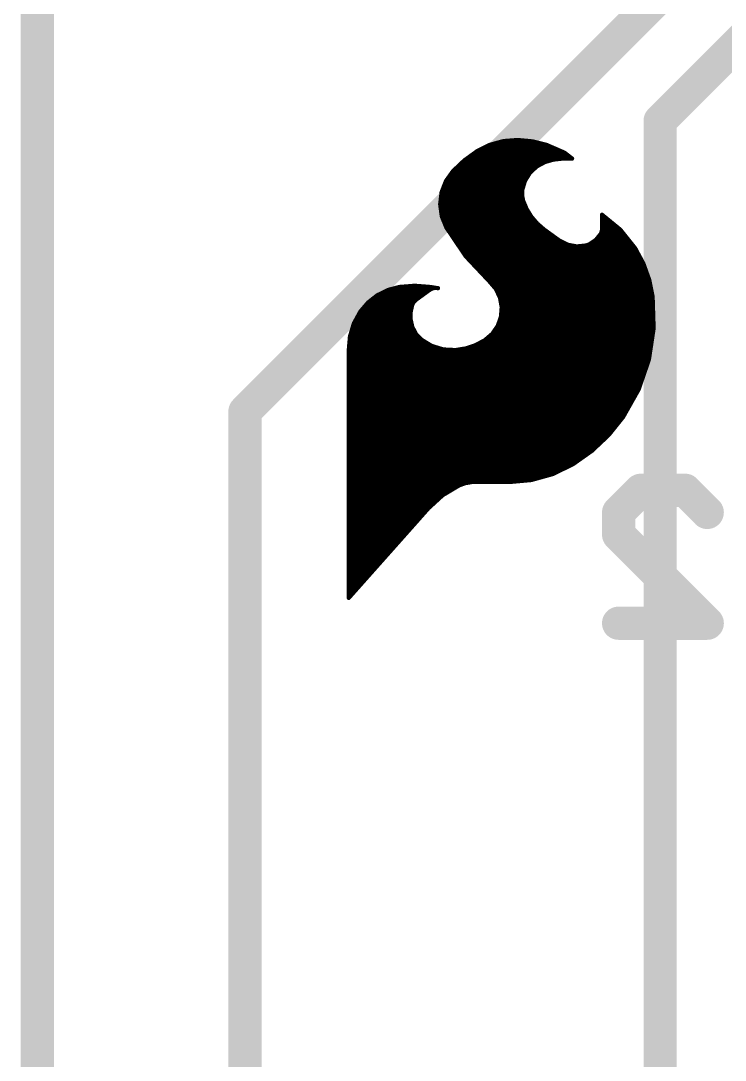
# Model space of a CAD drawing. Extents: x -0.1 to 16.5, y -10.2 to 17.9.
# Drawn here: x -0.1 to 4.21, y 6.7 to 13.06 of the extents above; entities that cross this region are included whole.
import ezdxf

# ---------------------------------------------------------------- set-up
doc = ezdxf.new("R2010")
doc.units = 0
for name, color, linetype in [('1', 12, 'CONTINUOUS'), ('16', 132, 'CONTINUOUS'), ('20', 53, 'CONTINUOUS'), ('21', 41, 'CONTINUOUS'), ('22', 40, 'CONTINUOUS'), ('23', 53, 'CONTINUOUS')]:
    doc.layers.add(name, color=color, linetype=linetype)

msp = doc.modelspace()

# ---------------------------------------------------------------- linework, layer by layer
at = {"layer": '1', "const_width": 0.2032}
for points in [[(0, 17.78), (0, 0)], [(1.27, 10.668), (4.826, 14.224)], [(3.81, 12.446), (5.334, 13.97)], [(3.81, 1.27), (3.81, 12.446)], [(1.27, 1.27), (1.27, 10.668)]]:
    msp.add_lwpolyline(points, dxfattribs=at)
at = {"layer": '1', "const_width": 0.1016}
for points in [[(3.8608, 12.446, 1), (3.7592, 12.446)], [(3.7741, 12.4819, 1), (3.8459, 12.4101)], [(1.3208, 10.668, 1), (1.2192, 10.668)], [(1.2341, 10.7039, 1), (1.3059, 10.6321)]]:
    msp.add_lwpolyline(points, format="xyb", dxfattribs=at)
at = {"layer": '16', "const_width": 0.2032}
msp.add_lwpolyline([(0, 17.78), (0, 0)], dxfattribs=at)
at = {"layer": '20', "const_width": 0.2032}
msp.add_lwpolyline([(0, 17.78), (0, 0)], dxfattribs=at)
at = {"layer": '21', "const_width": 0.0254}
for points in [[(2.9388, 12.3292), (2.8519, 12.3226)], [(3.0289, 12.3207), (2.9388, 12.3292)], [(2.6899, 12.2606), (2.6122, 12.2046)], [(2.7679, 12.2994), (2.6899, 12.2606)], [(2.7052, 12.2682), (3.1867, 12.2682)], [(2.7562, 12.2936), (3.128, 12.2936)], [(2.8519, 12.3226), (2.7679, 12.2994)], [(2.839, 12.319), (3.0354, 12.319)], [(3.1166, 12.2987), (3.0289, 12.3207)], [(3.1395, 12.2885), (3.1166, 12.2987)], [(3.1751, 12.2733), (3.1395, 12.2885)], [(3.2255, 12.2512), (3.1751, 12.2733)], [(2.6122, 12.2046), (2.5426, 12.1387)], [(2.63, 12.2174), (3.269, 12.2174)], [(2.6652, 12.2428), (3.2364, 12.2428)], [(3.1065, 12.1945), (3.1577, 12.209)], [(3.1577, 12.209), (3.2106, 12.2149)], [(3.2106, 12.2149), (3.2716, 12.2149)], [(3.269, 12.2174), (3.2255, 12.2512)], [(3.2715, 12.2149), (3.269, 12.2174)], [(3.2716, 12.2149), (3.2715, 12.2149)], [(2.5426, 12.1387), (2.4995, 12.0783)], [(2.5452, 12.1412), (3.0276, 12.1412)], [(2.5721, 12.1666), (3.0547, 12.1666)], [(2.5989, 12.192), (3.1018, 12.192)], [(3.0137, 12.1283), (3.0557, 12.1675)], [(3.0557, 12.1675), (3.1065, 12.1945)], [(2.4995, 12.0783), (2.4727, 12.0091)], [(2.5081, 12.0904), (2.9902, 12.0904)], [(2.5262, 12.1158), (3.006, 12.1158)], [(2.9668, 12.0244), (2.9834, 12.0794)], [(2.9834, 12.0794), (3.0137, 12.1283)], [(2.4727, 12.0091), (2.4641, 11.9354)], [(2.4747, 12.0142), (2.9664, 12.0142)], [(2.4845, 12.0396), (2.9714, 12.0396)], [(2.4943, 12.065), (2.979, 12.065)], [(2.9654, 11.991), (2.9668, 12.0244)], [(2.4674, 11.9634), (2.9709, 11.9634)], [(2.4703, 11.9888), (2.9658, 11.9888)], [(2.9719, 11.9583), (2.9654, 11.991)], [(2.9934, 11.9068), (2.9719, 11.9583)], [(2.4641, 11.9354), (2.474, 11.8619)], [(2.4644, 11.938), (2.9804, 11.938)], [(2.4672, 11.9126), (2.991, 11.9126)], [(2.4706, 11.8872), (3.0055, 11.8872)], [(3.0227, 11.8593), (2.9934, 11.9068)], [(2.474, 11.8619), (2.502, 11.7932)], [(2.4741, 11.8618), (3.0212, 11.8618)], [(2.4844, 11.8364), (3.0423, 11.8364)], [(3.059, 11.8169), (3.0227, 11.8593)], [(3.1014, 11.7805), (3.059, 11.8169)], [(3.5671, 11.7799), (3.4545, 11.872)], [(3.4545, 11.872), (3.4545, 11.7831)], [(3.4545, 11.8618), (3.467, 11.8618)], [(3.4545, 11.8364), (3.498, 11.8364)], [(2.4948, 11.811), (3.0659, 11.811)], [(2.502, 11.7932), (2.6206, 11.6174)], [(2.5071, 11.7856), (3.0955, 11.7856)], [(2.5243, 11.7602), (3.1295, 11.7602)], [(3.1928, 11.7145), (3.1014, 11.7805)], [(3.4468, 11.7551), (3.4172, 11.7184)], [(3.4525, 11.7686), (3.4468, 11.7551)], [(3.449, 11.7602), (3.5828, 11.7602)], [(3.4545, 11.7831), (3.4525, 11.7686)], [(3.4545, 11.811), (3.5291, 11.811)], [(3.4545, 11.7856), (3.5601, 11.7856)], [(3.6577, 11.6662), (3.5671, 11.7799)], [(2.5414, 11.7348), (3.1647, 11.7348)], [(2.5585, 11.7094), (3.2028, 11.7094)], [(3.2441, 11.6883), (3.1928, 11.7145)], [(3.3007, 11.6779), (3.2441, 11.6883)], [(3.3783, 11.6916), (3.3579, 11.684)], [(3.4172, 11.7184), (3.3783, 11.6916)], [(3.4041, 11.7094), (3.6233, 11.7094)], [(3.4304, 11.7348), (3.603, 11.7348)], [(2.5757, 11.684), (3.2674, 11.684)], [(2.5928, 11.6586), (3.6618, 11.6586)], [(2.6099, 11.6332), (3.6754, 11.6332)], [(3.3579, 11.684), (3.3007, 11.6779)], [(3.3579, 11.684), (3.6435, 11.684)], [(3.7078, 11.5728), (3.6577, 11.6662)], [(2.6206, 11.6174), (2.7661, 11.463)], [(2.6296, 11.6078), (3.6891, 11.6078)], [(2.6536, 11.5824), (3.7027, 11.5824)], [(3.7436, 11.473), (3.7078, 11.5728)], [(2.6775, 11.557), (3.7135, 11.557)], [(2.7014, 11.5316), (3.7226, 11.5316)], [(2.7254, 11.5062), (3.7317, 11.5062)], [(2.3089, 11.4374), (2.2149, 11.43)], [(2.4029, 11.43), (2.3089, 11.4374)], [(2.7493, 11.4808), (3.7408, 11.4808)], [(2.7661, 11.463), (2.8044, 11.4181)], [(2.7726, 11.4554), (3.7471, 11.4554)], [(3.7643, 11.369), (3.7436, 11.473)], [(2.0802, 11.3795), (2.0232, 11.3351)], [(2.0798, 11.3792), (2.3549, 11.3792)], [(2.145, 11.4116), (2.0802, 11.3795)], [(2.1309, 11.4046), (2.3899, 11.4046)], [(2.2149, 11.43), (2.145, 11.4116)], [(2.2149, 11.43), (2.4029, 11.43)], [(2.3165, 11.3513), (2.4004, 11.4122)], [(2.4004, 11.4122), (2.4161, 11.4206)], [(2.4512, 11.4224), (2.4029, 11.43)], [(2.4161, 11.4206), (2.4335, 11.4241)], [(2.4335, 11.4241), (2.4512, 11.4224)], [(2.7942, 11.43), (3.7522, 11.43)], [(2.8044, 11.4181), (2.8299, 11.3648)], [(2.8109, 11.4046), (3.7572, 11.4046)], [(2.823, 11.3792), (3.7623, 11.3792)], [(2.0232, 11.3351), (1.9762, 11.2801)], [(2.0175, 11.3284), (2.2977, 11.3284)], [(2.0472, 11.3538), (2.3199, 11.3538)], [(2.2838, 11.2763), (2.2937, 11.3208)], [(2.2937, 11.3208), (2.3027, 11.3379)], [(2.3027, 11.3379), (2.3165, 11.3513)], [(2.8299, 11.3648), (2.8406, 11.3067)], [(2.8319, 11.3538), (3.7648, 11.3538)], [(2.8406, 11.3067), (2.836, 11.2478)], [(2.8366, 11.3284), (3.7656, 11.3284)], [(3.7703, 11.1762), (3.7643, 11.369)], [(1.9762, 11.2801), (1.9361, 11.2069)], [(1.9609, 11.2522), (2.2838, 11.2522)], [(1.9748, 11.2776), (2.2841, 11.2776)], [(1.9958, 11.303), (2.2897, 11.303)], [(2.2838, 11.2307), (2.2838, 11.2763)], [(2.836, 11.2478), (2.8164, 11.1921)], [(2.8364, 11.2522), (3.768, 11.2522)], [(2.8384, 11.2776), (3.7672, 11.2776)], [(2.8403, 11.303), (3.7664, 11.303)], [(1.9361, 11.2069), (1.9121, 11.127)], [(1.9344, 11.2014), (2.2903, 11.2014)], [(1.947, 11.2268), (2.2846, 11.2268)], [(2.2937, 11.1862), (2.2838, 11.2307)], [(2.3159, 11.1428), (2.2937, 11.1862)], [(2.8164, 11.1921), (2.783, 11.1434)], [(2.8197, 11.2014), (3.7695, 11.2014)], [(2.8286, 11.2268), (3.7688, 11.2268)], [(1.9121, 11.127), (1.9051, 11.0439)], [(1.9119, 11.1252), (2.3327, 11.1252)], [(1.9191, 11.1506), (2.3119, 11.1506)], [(1.9268, 11.176), (2.2989, 11.176)], [(2.3496, 11.1074), (2.3159, 11.1428)], [(2.783, 11.1434), (2.7382, 11.1049)], [(2.7619, 11.1252), (3.7626, 11.1252)], [(2.788, 11.1506), (3.7665, 11.1506)], [(2.8054, 11.176), (3.7703, 11.176)], [(3.7415, 10.9855), (3.7703, 11.1762)], [(1.9077, 11.0744), (2.4044, 11.0744)], [(1.9098, 11.0998), (2.3622, 11.0998)], [(2.413, 11.0692), (2.3496, 11.1074)], [(2.4838, 11.0476), (2.413, 11.0692)], [(2.6211, 11.054), (2.5578, 11.0439)], [(2.6818, 11.0745), (2.6211, 11.054)], [(2.6815, 11.0744), (3.7549, 11.0744)], [(2.7382, 11.1049), (2.6818, 11.0745)], [(2.7287, 11.0998), (3.7588, 11.0998)], [(1.9051, 11.0439), (1.9051, 9.5275)], [(1.9051, 11.0236), (3.7472, 11.0236)], [(1.9051, 10.9982), (3.7434, 10.9982)], [(1.9055, 11.049), (2.4792, 11.049)], [(2.5578, 11.0439), (2.4838, 11.0476)], [(2.5898, 11.049), (3.7511, 11.049)], [(1.9051, 10.9728), (3.7371, 10.9728)], [(1.9051, 10.9474), (3.7284, 10.9474)], [(3.6787, 10.8031), (3.7415, 10.9855)], [(1.9051, 10.922), (3.7196, 10.922)], [(1.9051, 10.8966), (3.7109, 10.8966)], [(1.9051, 10.8712), (3.7021, 10.8712)], [(1.9051, 10.8458), (3.6934, 10.8458)], [(1.9051, 10.8204), (3.6846, 10.8204)], [(3.584, 10.635), (3.6787, 10.8031)], [(1.9051, 10.795), (3.6741, 10.795)], [(1.9051, 10.7696), (3.6598, 10.7696)], [(1.9051, 10.7442), (3.6455, 10.7442)], [(1.9051, 10.7188), (3.6312, 10.7188)], [(1.9051, 10.6934), (3.6169, 10.6934)], [(1.9051, 10.668), (3.6026, 10.668)], [(1.9051, 10.6426), (3.5883, 10.6426)], [(1.9051, 10.6172), (3.5698, 10.6172)], [(3.4956, 10.5243), (3.584, 10.635)], [(1.9051, 10.5918), (3.5495, 10.5918)], [(1.9051, 10.5664), (3.5292, 10.5664)], [(1.9051, 10.541), (3.5089, 10.541)], [(1.9051, 10.5156), (3.4863, 10.5156)], [(1.9051, 10.4902), (3.4594, 10.4902)], [(3.3924, 10.4271), (3.4956, 10.5243)], [(1.9051, 10.4648), (3.4324, 10.4648)], [(1.9051, 10.4394), (3.4055, 10.4394)], [(3.2767, 10.3454), (3.3924, 10.4271)], [(1.9051, 10.414), (3.3739, 10.414)], [(1.9051, 10.3886), (3.3379, 10.3886)], [(1.9051, 10.3632), (3.3019, 10.3632)], [(1.9051, 10.3378), (3.2611, 10.3378)], [(1.9051, 10.3124), (3.209, 10.3124)], [(3.1537, 10.2854), (3.2767, 10.3454)], [(1.9051, 10.287), (3.1569, 10.287)], [(1.9051, 10.2616), (3.0684, 10.2616)], [(1.9051, 10.2362), (2.8855, 10.2362)], [(2.5807, 10.2159), (2.6179, 10.2294)], [(2.6179, 10.2294), (2.6569, 10.2362)], [(2.6569, 10.2362), (2.8855, 10.2362)], [(2.8855, 10.2362), (3.0218, 10.2486)], [(3.0218, 10.2486), (3.1537, 10.2854)], [(1.9051, 10.2108), (2.5721, 10.2108)], [(1.9051, 10.1854), (2.5294, 10.1854)], [(2.4795, 10.1557), (2.5807, 10.2159)], [(1.9051, 10.16), (2.4867, 10.16)], [(1.9051, 10.1346), (2.4564, 10.1346)], [(1.9051, 10.1092), (2.4287, 10.1092)], [(2.3927, 10.0762), (2.4795, 10.1557)], [(1.9051, 10.0838), (2.401, 10.0838)], [(1.9051, 9.5275), (2.3927, 10.0762)], [(1.9051, 10.0584), (2.3769, 10.0584)], [(1.9051, 10.033), (2.3543, 10.033)], [(1.9051, 10.0076), (2.3317, 10.0076)], [(1.9051, 9.9822), (2.3092, 9.9822)], [(1.9051, 9.9568), (2.2866, 9.9568)], [(1.9051, 9.9314), (2.264, 9.9314)], [(1.9051, 9.906), (2.2414, 9.906)], [(1.9051, 9.8806), (2.2189, 9.8806)], [(1.9051, 9.8552), (2.1963, 9.8552)], [(1.9051, 9.8298), (2.1737, 9.8298)], [(1.9051, 9.8044), (2.1512, 9.8044)], [(1.9051, 9.779), (2.1286, 9.779)], [(1.9051, 9.7536), (2.106, 9.7536)], [(1.9051, 9.7282), (2.0835, 9.7282)], [(1.9051, 9.7028), (2.0609, 9.7028)], [(1.9051, 9.6774), (2.0383, 9.6774)], [(1.9051, 9.652), (2.0157, 9.652)], [(1.9051, 9.6266), (1.9932, 9.6266)], [(1.9051, 9.6012), (1.9706, 9.6012)], [(1.9051, 9.5758), (1.948, 9.5758)], [(1.9051, 9.5504), (1.9254, 9.5504)]]:
    msp.add_lwpolyline(points, dxfattribs=at)
at = {"layer": '21', "const_width": 0.0127}
for points in [[(2.9394, 12.3355, 1), (2.9382, 12.3229)], [(2.9393, 12.3229, 1), (2.9383, 12.3355)], [(2.6936, 12.2554, 1), (2.6862, 12.2658)], [(2.7052, 12.2745, 1), (2.7052, 12.2619)], [(2.7562, 12.3, 1), (2.7562, 12.2873)], [(2.7662, 12.3055, 1), (2.7696, 12.2933)], [(2.7707, 12.2937, 1), (2.7651, 12.3051)], [(2.839, 12.3254, 1), (2.839, 12.3127)], [(2.8514, 12.3289, 1), (2.8524, 12.3162)], [(2.8536, 12.3165, 1), (2.8502, 12.3287)], [(3.0304, 12.3268, 1), (3.0273, 12.3145)], [(3.0282, 12.3143, 1), (3.0295, 12.327)], [(3.0354, 12.3127, 1), (3.0354, 12.3254)], [(3.1192, 12.3045, 1), (3.114, 12.2929)], [(3.1151, 12.2925, 1), (3.1181, 12.3049)], [(3.128, 12.2873, 1), (3.128, 12.3)], [(3.142, 12.2943, 1), (3.137, 12.2827)], [(3.1369, 12.2827, 1), (3.1421, 12.2943)], [(3.1776, 12.2791, 1), (3.1726, 12.2675)], [(3.1726, 12.2675, 1), (3.1776, 12.2791)], [(3.1867, 12.2619, 1), (3.1867, 12.2745)], [(2.6085, 12.2097, 1), (2.6159, 12.1994)], [(2.6166, 12.1999, 1), (2.6078, 12.2092)], [(2.63, 12.2238, 1), (2.63, 12.2111)], [(2.6652, 12.2492, 1), (2.6652, 12.2365)], [(2.6871, 12.2663, 1), (2.6927, 12.2549)], [(3.157, 12.2153, 1), (3.1584, 12.2027)], [(3.1594, 12.2029, 1), (3.156, 12.2151)], [(3.2106, 12.2212, 1), (3.2106, 12.2086)], [(3.2113, 12.2086, 1), (3.2099, 12.2212)], [(3.2294, 12.2562, 1), (3.2216, 12.2462)], [(3.223, 12.2454, 1), (3.2281, 12.257)], [(3.2364, 12.2365, 1), (3.2364, 12.2492)], [(3.2735, 12.2219, 1), (3.2645, 12.2129)], [(3.2651, 12.2124, 1), (3.2729, 12.2224)], [(3.2715, 12.2212, 1), (3.2715, 12.2086)], [(3.267, 12.2104, 1), (3.276, 12.2194)], [(3.269, 12.2111, 1), (3.269, 12.2238)], [(3.2716, 12.2086, 1), (3.2716, 12.2212)], [(3.2716, 12.2086, 1), (3.2716, 12.2212)], [(2.5382, 12.1433, 1), (2.547, 12.1341)], [(2.5478, 12.135, 1), (2.5374, 12.1424)], [(2.5452, 12.1476, 1), (2.5452, 12.1349)], [(2.5721, 12.173, 1), (2.5721, 12.1603)], [(2.5989, 12.1983, 1), (2.5989, 12.1857)], [(3.0276, 12.1349, 1), (3.0276, 12.1476)], [(3.0528, 12.1731, 1), (3.0587, 12.1619)], [(3.0601, 12.1629, 1), (3.0514, 12.1722)], [(3.0547, 12.1603, 1), (3.0547, 12.173)], [(3.1048, 12.2006, 1), (3.1082, 12.1884)], [(3.1018, 12.1857, 1), (3.1018, 12.1983)], [(3.1095, 12.1889, 1), (3.1035, 12.2001)], [(2.4943, 12.082, 1), (2.5046, 12.0746)], [(2.5054, 12.076, 1), (2.4935, 12.0806)], [(2.5081, 12.0968, 1), (2.5081, 12.0841)], [(2.5262, 12.1221, 1), (2.5262, 12.1095)], [(2.978, 12.0828, 1), (2.9888, 12.0761)], [(2.9895, 12.0776, 1), (2.9773, 12.0813)], [(2.9902, 12.0841, 1), (2.9902, 12.0968)], [(3.006, 12.1095, 1), (3.006, 12.1221)], [(3.0094, 12.1329, 1), (3.0181, 12.1236)], [(3.0191, 12.1249, 1), (3.0083, 12.1316)], [(2.479, 12.0084, 1), (2.4664, 12.0099)], [(2.4747, 12.0206, 1), (2.4747, 12.0079)], [(2.4845, 12.0459, 1), (2.4845, 12.0333)], [(2.4943, 12.0714, 1), (2.4943, 12.0587)], [(2.9607, 12.0262, 1), (2.9729, 12.0226)], [(2.9731, 12.0241, 1), (2.9605, 12.0247)], [(2.9664, 12.0079, 1), (2.9664, 12.0206)], [(2.9714, 12.0333, 1), (2.9714, 12.0459)], [(2.979, 12.0587, 1), (2.979, 12.0714)], [(2.4674, 11.9697, 1), (2.4674, 11.9571)], [(2.4703, 11.9952, 1), (2.4703, 11.9825)], [(2.4668, 12.0114, 1), (2.4787, 12.0068)], [(2.959, 11.9913, 1), (2.9717, 11.9908)], [(2.9716, 11.9923, 1), (2.9592, 11.9898)], [(2.9778, 11.9607, 1), (2.966, 11.9559)], [(2.9657, 11.9571, 1), (2.9781, 11.9595)], [(2.9658, 11.9825, 1), (2.9658, 11.9952)], [(2.9709, 11.9571, 1), (2.9709, 11.9697)], [(2.4704, 11.9363, 1), (2.4578, 11.9346)], [(2.4578, 11.9362, 1), (2.4704, 11.9347)], [(2.4644, 11.9444, 1), (2.4644, 11.9317)], [(2.4672, 11.919, 1), (2.4672, 11.9063)], [(2.4706, 11.8935, 1), (2.4706, 11.8809)], [(2.9804, 11.9317, 1), (2.9804, 11.9444)], [(2.9988, 11.9101, 1), (2.988, 11.9035)], [(2.9875, 11.9043, 1), (2.9992, 11.9092)], [(2.991, 11.9063, 1), (2.991, 11.919)], [(3.0055, 11.8809, 1), (3.0055, 11.8935)], [(2.4677, 11.8611, 1), (2.4803, 11.8628)], [(2.4799, 11.8643, 1), (2.4682, 11.8595)], [(2.4741, 11.8681, 1), (2.4741, 11.8555)], [(2.4844, 11.8428, 1), (2.4844, 11.8301)], [(3.0275, 11.8634, 1), (3.0179, 11.8552)], [(3.0173, 11.856, 1), (3.0281, 11.8626)], [(3.0212, 11.8555, 1), (3.0212, 11.8681)], [(3.0423, 11.8301, 1), (3.0423, 11.8428)], [(3.0632, 11.8217, 1), (3.0549, 11.8121)], [(3.4585, 11.8769, 1), (3.4505, 11.8671)], [(3.4545, 11.8681, 1), (3.4545, 11.8555)], [(3.4545, 11.8428, 1), (3.4545, 11.8301)], [(3.4609, 11.872, 1), (3.4482, 11.872)], [(3.467, 11.8555, 1), (3.467, 11.8681)], [(3.498, 11.8301, 1), (3.498, 11.8428)], [(2.4948, 11.8173, 1), (2.4948, 11.8047)], [(2.5073, 11.7968, 1), (2.4967, 11.7896)], [(2.4961, 11.7908, 1), (2.5079, 11.7956)], [(2.5071, 11.7919, 1), (2.5071, 11.7793)], [(2.5243, 11.7666, 1), (2.5243, 11.7539)], [(3.0542, 11.8128, 1), (3.0639, 11.821)], [(3.0659, 11.8047, 1), (3.0659, 11.8173)], [(3.1051, 11.7856, 1), (3.0977, 11.7754)], [(3.0955, 11.7793, 1), (3.0955, 11.7919)], [(3.0973, 11.7757, 1), (3.1055, 11.7853)], [(3.1295, 11.7539, 1), (3.1295, 11.7666)], [(3.4517, 11.7511, 1), (3.4419, 11.7591)], [(3.449, 11.7666, 1), (3.449, 11.7539)], [(3.4462, 11.7694, 1), (3.4588, 11.7677)], [(3.4584, 11.7661, 1), (3.4467, 11.7711)], [(3.4545, 11.7919, 1), (3.4545, 11.7793)], [(3.4545, 11.8173, 1), (3.4545, 11.8047)], [(3.4608, 11.7822, 1), (3.4482, 11.784)], [(3.4482, 11.7831, 1), (3.4609, 11.7831)], [(3.5291, 11.8047, 1), (3.5291, 11.8173)], [(3.5601, 11.7793, 1), (3.5601, 11.7919)], [(3.572, 11.7839, 1), (3.5621, 11.776)], [(3.563, 11.775, 1), (3.5711, 11.7848)], [(3.5828, 11.7539, 1), (3.5828, 11.7666)], [(2.5414, 11.7411, 1), (2.5414, 11.7285)], [(2.5585, 11.7157, 1), (2.5585, 11.7031)], [(3.1647, 11.7285, 1), (3.1647, 11.7411)], [(3.1957, 11.7202, 1), (3.1899, 11.7088)], [(3.1891, 11.7094, 1), (3.1965, 11.7196)], [(3.2028, 11.7031, 1), (3.2028, 11.7157)], [(3.2452, 11.6946, 1), (3.2429, 11.6821)], [(3.3747, 11.6968, 1), (3.3819, 11.6864)], [(3.3805, 11.6856, 1), (3.3761, 11.6976)], [(3.4041, 11.7157, 1), (3.4041, 11.7031)], [(3.4122, 11.7224, 1), (3.4221, 11.7144)], [(3.4208, 11.7131, 1), (3.4136, 11.7236)], [(3.4304, 11.7411, 1), (3.4304, 11.7285)], [(3.441, 11.7576, 1), (3.4526, 11.7526)], [(3.603, 11.7285, 1), (3.603, 11.7411)], [(3.6233, 11.7031, 1), (3.6233, 11.7157)], [(2.5757, 11.6904, 1), (2.5757, 11.6777)], [(2.5928, 11.6649, 1), (2.5928, 11.6523)], [(2.6099, 11.6395, 1), (2.6099, 11.6269)], [(3.2412, 11.6827, 1), (3.247, 11.694)], [(3.2674, 11.6777, 1), (3.2674, 11.6904)], [(3.3, 11.6842, 1), (3.3013, 11.6715)], [(3.2995, 11.6716, 1), (3.3018, 11.6841)], [(3.3579, 11.6904, 1), (3.3579, 11.6777)], [(3.3557, 11.69, 1), (3.3601, 11.678)], [(3.3586, 11.6777, 1), (3.3572, 11.6903)], [(3.6435, 11.6777, 1), (3.6435, 11.6904)], [(3.6633, 11.6692, 1), (3.6521, 11.6632)], [(3.6527, 11.6622, 1), (3.6627, 11.6702)], [(3.6618, 11.6523, 1), (3.6618, 11.6649)], [(3.6754, 11.6269, 1), (3.6754, 11.6395)], [(2.6252, 11.6217, 1), (2.616, 11.613)], [(2.6154, 11.6138, 1), (2.6259, 11.6209)], [(2.6296, 11.6142, 1), (2.6296, 11.6015)], [(2.6536, 11.5887, 1), (2.6536, 11.5761)], [(3.6891, 11.6015, 1), (3.6891, 11.6142)], [(3.7138, 11.5749, 1), (3.7019, 11.5706)], [(3.7022, 11.5698, 1), (3.7134, 11.5758)], [(3.7027, 11.5761, 1), (3.7027, 11.5887)], [(2.6775, 11.5633, 1), (2.6775, 11.5507)], [(2.7014, 11.538, 1), (2.7014, 11.5253)], [(2.7254, 11.5125, 1), (2.7254, 11.4999)], [(3.7135, 11.5507, 1), (3.7135, 11.5633)], [(3.7226, 11.5253, 1), (3.7226, 11.538)], [(3.7317, 11.4999, 1), (3.7317, 11.5125)], [(2.3094, 11.4437, 1), (2.3084, 11.431)], [(2.3094, 11.431, 1), (2.3084, 11.4437)], [(2.7493, 11.4871, 1), (2.7493, 11.4745)], [(2.7709, 11.4671, 1), (2.7613, 11.4589)], [(2.7615, 11.4586, 1), (2.7707, 11.4674)], [(2.7726, 11.4618, 1), (2.7726, 11.4491)], [(3.7499, 11.4742, 1), (3.7374, 11.4717)], [(3.7377, 11.4708, 1), (3.7496, 11.4751)], [(3.7408, 11.4745, 1), (3.7408, 11.4871)], [(3.7471, 11.4491, 1), (3.7471, 11.4618)], [(2.0798, 11.3856, 1), (2.0798, 11.3729)], [(2.0774, 11.3852, 1), (2.083, 11.3738)], [(2.0841, 11.3745, 1), (2.0763, 11.3845)], [(2.1309, 11.4109, 1), (2.1309, 11.3983)], [(2.1434, 11.4177, 1), (2.1466, 11.4054)], [(2.1478, 11.4059, 1), (2.1422, 11.4173)], [(2.2144, 11.4363, 1), (2.2154, 11.4237)], [(2.2149, 11.4363, 1), (2.2149, 11.4237)], [(2.2165, 11.4239, 1), (2.2133, 11.4361)], [(2.3549, 11.3729, 1), (2.3549, 11.3856)], [(2.3899, 11.3983, 1), (2.3899, 11.4109)], [(2.3974, 11.4178, 1), (2.4034, 11.4066)], [(2.4039, 11.4363, 1), (2.4019, 11.4237)], [(2.4041, 11.4071, 1), (2.3967, 11.4173)], [(2.4024, 11.4237, 1), (2.4034, 11.4363)], [(2.4029, 11.4237, 1), (2.4029, 11.4363)], [(2.4148, 11.4268, 1), (2.4173, 11.4144)], [(2.4191, 11.415, 1), (2.4131, 11.4262)], [(2.4341, 11.4304, 1), (2.4329, 11.4178)], [(2.4348, 11.4179, 1), (2.4322, 11.4303)], [(2.4502, 11.4161, 1), (2.4522, 11.4287)], [(2.4506, 11.4161, 1), (2.4518, 11.4287)], [(2.7942, 11.4363, 1), (2.7942, 11.4237)], [(2.8102, 11.4208, 1), (2.7987, 11.4153)], [(2.7996, 11.4139, 1), (2.8093, 11.4222)], [(2.8109, 11.4109, 1), (2.8109, 11.3983)], [(2.823, 11.3856, 1), (2.823, 11.3729)], [(3.7522, 11.4237, 1), (3.7522, 11.4363)], [(3.7572, 11.3983, 1), (3.7572, 11.4109)], [(3.7623, 11.3729, 1), (3.7623, 11.3856)], [(2.0175, 11.3347, 1), (2.0175, 11.3221)], [(2.0193, 11.3401, 1), (2.0271, 11.3301)], [(2.028, 11.331, 1), (2.0183, 11.3392)], [(2.0472, 11.3601, 1), (2.0472, 11.3475)], [(2.2881, 11.3238, 1), (2.2993, 11.3178)], [(2.2999, 11.3194, 1), (2.2875, 11.3222)], [(2.2983, 11.3424, 1), (2.3071, 11.3333)], [(2.3083, 11.3349, 1), (2.2971, 11.3408)], [(2.2977, 11.3221, 1), (2.2977, 11.3347)], [(2.3128, 11.3564, 1), (2.3202, 11.3462)], [(2.3209, 11.3468, 1), (2.3121, 11.3558)], [(2.3199, 11.3475, 1), (2.3199, 11.3601)], [(2.8361, 11.3659, 1), (2.8236, 11.3636)], [(2.8241, 11.362, 1), (2.8356, 11.3675)], [(2.8319, 11.3601, 1), (2.8319, 11.3475)], [(2.8366, 11.3347, 1), (2.8366, 11.3221)], [(2.847, 11.3062, 1), (2.8343, 11.3072)], [(3.7706, 11.3692, 1), (3.758, 11.3688)], [(3.7581, 11.3678, 1), (3.7705, 11.3702)], [(3.7648, 11.3475, 1), (3.7648, 11.3601)], [(3.7656, 11.3221, 1), (3.7656, 11.3347)], [(1.9609, 11.2585, 1), (1.9609, 11.2459)], [(1.9748, 11.284, 1), (1.9748, 11.2713)], [(1.9714, 11.2842, 1), (1.981, 11.276)], [(1.9818, 11.277, 1), (1.9706, 11.2832)], [(1.9958, 11.3094, 1), (1.9958, 11.2967)], [(2.2901, 11.2763, 1), (2.2774, 11.2763)], [(2.2776, 11.2777, 1), (2.29, 11.2749)], [(2.2838, 11.2459, 1), (2.2838, 11.2585)], [(2.2841, 11.2713, 1), (2.2841, 11.284)], [(2.2897, 11.2967, 1), (2.2897, 11.3094)], [(2.842, 11.2457, 1), (2.8301, 11.2499)], [(2.8364, 11.2585, 1), (2.8364, 11.2459)], [(2.8384, 11.284, 1), (2.8384, 11.2713)], [(2.8403, 11.3094, 1), (2.8403, 11.2967)], [(2.8344, 11.3055, 1), (2.8469, 11.3078)], [(3.7664, 11.2967, 1), (3.7664, 11.3094)], [(3.7672, 11.2713, 1), (3.7672, 11.284)], [(3.768, 11.2459, 1), (3.768, 11.2585)], [(1.9344, 11.2078, 1), (1.9344, 11.1951)], [(1.9305, 11.21, 1), (1.9417, 11.2039)], [(1.9422, 11.2051, 1), (1.93, 11.2088)], [(1.947, 11.2332, 1), (1.947, 11.2205)], [(2.29, 11.2321, 1), (2.2776, 11.2293)], [(2.2774, 11.2307, 1), (2.2901, 11.2307)], [(2.2846, 11.2205, 1), (2.2846, 11.2332)], [(2.2994, 11.1891, 1), (2.288, 11.1833)], [(2.2875, 11.1848, 1), (2.2999, 11.1876)], [(2.2903, 11.1951, 1), (2.2903, 11.2078)], [(2.8104, 11.1942, 1), (2.8224, 11.19)], [(2.8216, 11.1885, 1), (2.8112, 11.1957)], [(2.8197, 11.2078, 1), (2.8197, 11.1951)], [(2.8286, 11.2332, 1), (2.8286, 11.2205)], [(2.8297, 11.2483, 1), (2.8424, 11.2473)], [(3.7688, 11.2205, 1), (3.7688, 11.2332)], [(3.7695, 11.1951, 1), (3.7695, 11.2078)], [(1.9119, 11.1316, 1), (1.9119, 11.1189)], [(1.9184, 11.1265, 1), (1.9057, 11.1276)], [(1.906, 11.1289, 1), (1.9181, 11.1252)], [(1.9191, 11.157, 1), (1.9191, 11.1443)], [(1.9268, 11.1823, 1), (1.9268, 11.1697)], [(2.2989, 11.1697, 1), (2.2989, 11.1823)], [(2.3205, 11.1471, 1), (2.3113, 11.1384)], [(2.3103, 11.1399, 1), (2.3216, 11.1456)], [(2.3119, 11.1443, 1), (2.3119, 11.157)], [(2.3327, 11.1189, 1), (2.3327, 11.1316)], [(2.7619, 11.1316, 1), (2.7619, 11.1189)], [(2.7778, 11.1469, 1), (2.7883, 11.1398)], [(2.7872, 11.1385, 1), (2.7789, 11.1482)], [(2.788, 11.157, 1), (2.788, 11.1443)], [(2.8054, 11.1823, 1), (2.8054, 11.1697)], [(3.7626, 11.1189, 1), (3.7626, 11.1316)], [(3.764, 11.176, 1), (3.7767, 11.1764)], [(3.7766, 11.1752, 1), (3.7641, 11.1771)], [(3.7665, 11.1443, 1), (3.7665, 11.157)], [(3.7703, 11.1697, 1), (3.7703, 11.1823)], [(1.9077, 11.0808, 1), (1.9077, 11.0681)], [(1.9098, 11.1061, 1), (1.9098, 11.0935)], [(2.3529, 11.1128, 1), (2.3463, 11.102)], [(2.345, 11.103, 1), (2.3542, 11.1118)], [(2.3622, 11.0935, 1), (2.3622, 11.1061)], [(2.4044, 11.0681, 1), (2.4044, 11.0808)], [(2.4149, 11.0753, 1), (2.4112, 11.0631)], [(2.4097, 11.0637, 1), (2.4163, 11.0746)], [(2.6191, 11.06, 1), (2.6231, 11.048)], [(2.6221, 11.0477, 1), (2.6201, 11.0602)], [(2.6815, 11.0808, 1), (2.6815, 11.0681)], [(2.6788, 11.0801, 1), (2.6848, 11.0689)], [(2.6838, 11.0685, 1), (2.6798, 11.0805)], [(2.7287, 11.1061, 1), (2.7287, 11.0935)], [(2.7341, 11.1097, 1), (2.7423, 11.1001)], [(2.7412, 11.0993, 1), (2.7352, 11.1105)], [(3.7549, 11.0681, 1), (3.7549, 11.0808)], [(3.7588, 11.0935, 1), (3.7588, 11.1061)], [(1.9115, 11.0439, 1), (1.8987, 11.0439)], [(1.8988, 11.0444, 1), (1.9114, 11.0434)], [(1.9051, 11.0046, 1), (1.9051, 10.9919)], [(1.9051, 11.0299, 1), (1.9051, 11.0173)], [(1.9055, 11.0554, 1), (1.9055, 11.0427)], [(2.4842, 11.0539, 1), (2.4835, 11.0412)], [(2.4792, 11.0427, 1), (2.4792, 11.0554)], [(2.482, 11.0415, 1), (2.4857, 11.0536)], [(2.5568, 11.0502, 1), (2.5588, 11.0376)], [(2.5575, 11.0376, 1), (2.5581, 11.0502)], [(2.5898, 11.0554, 1), (2.5898, 11.0427)], [(3.7434, 10.9919, 1), (3.7434, 11.0046)], [(3.7472, 11.0173, 1), (3.7472, 11.0299)], [(3.7511, 11.0427, 1), (3.7511, 11.0554)], [(1.9051, 10.9792, 1), (1.9051, 10.9665)], [(1.9051, 10.9537, 1), (1.9051, 10.9411)], [(3.7284, 10.9411, 1), (3.7284, 10.9537)], [(3.7352, 10.9864, 1), (3.7478, 10.9845)], [(3.7475, 10.9834, 1), (3.7355, 10.9875)], [(3.7371, 10.9665, 1), (3.7371, 10.9792)], [(1.9051, 10.9284, 1), (1.9051, 10.9157)], [(1.9051, 10.903, 1), (1.9051, 10.8903)], [(1.9051, 10.8775, 1), (1.9051, 10.8649)], [(3.7021, 10.8649, 1), (3.7021, 10.8775)], [(3.7109, 10.8903, 1), (3.7109, 10.903)], [(3.7196, 10.9157, 1), (3.7196, 10.9284)], [(1.9051, 10.8521, 1), (1.9051, 10.8395)], [(1.9051, 10.8268, 1), (1.9051, 10.8141)], [(3.6727, 10.8051, 1), (3.6847, 10.801)], [(3.6842, 10.8, 1), (3.6731, 10.8062)], [(3.6846, 10.8141, 1), (3.6846, 10.8268)], [(3.6934, 10.8395, 1), (3.6934, 10.8521)], [(1.9051, 10.7759, 1), (1.9051, 10.7633)], [(1.9051, 10.7506, 1), (1.9051, 10.7379)], [(1.9051, 10.8013, 1), (1.9051, 10.7887)], [(3.6455, 10.7379, 1), (3.6455, 10.7506)], [(3.6598, 10.7633, 1), (3.6598, 10.7759)], [(3.6741, 10.7887, 1), (3.6741, 10.8013)], [(1.9051, 10.6997, 1), (1.9051, 10.6871)], [(1.9051, 10.7251, 1), (1.9051, 10.7125)], [(3.6169, 10.6871, 1), (3.6169, 10.6997)], [(3.6312, 10.7125, 1), (3.6312, 10.7251)], [(1.9051, 10.6744, 1), (1.9051, 10.6617)], [(1.9051, 10.6489, 1), (1.9051, 10.6363)], [(1.9051, 10.6235, 1), (1.9051, 10.6109)], [(3.5698, 10.6109, 1), (3.5698, 10.6235)], [(3.5785, 10.6381, 1), (3.5895, 10.6319)], [(3.589, 10.631, 1), (3.579, 10.639)], [(3.5883, 10.6363, 1), (3.5883, 10.6489)], [(3.6026, 10.6617, 1), (3.6026, 10.6744)], [(1.9051, 10.5982, 1), (1.9051, 10.5855)], [(1.9051, 10.5727, 1), (1.9051, 10.5601)], [(3.5292, 10.5601, 1), (3.5292, 10.5727)], [(3.5495, 10.5855, 1), (3.5495, 10.5982)], [(1.9051, 10.522, 1), (1.9051, 10.5093)], [(1.9051, 10.5473, 1), (1.9051, 10.5347)], [(1.9051, 10.4965, 1), (1.9051, 10.4839)], [(3.4594, 10.4839, 1), (3.4594, 10.4965)], [(3.4863, 10.5093, 1), (3.4863, 10.522)], [(3.4906, 10.5283, 1), (3.5005, 10.5203)], [(3.4999, 10.5197, 1), (3.4912, 10.5289)], [(3.5089, 10.5347, 1), (3.5089, 10.5473)], [(1.9051, 10.4458, 1), (1.9051, 10.4331)], [(1.9051, 10.4711, 1), (1.9051, 10.4585)], [(3.3881, 10.4317, 1), (3.3968, 10.4225)], [(3.3961, 10.4219, 1), (3.3888, 10.4323)], [(3.4055, 10.4331, 1), (3.4055, 10.4458)], [(3.4324, 10.4585, 1), (3.4324, 10.4711)], [(1.9051, 10.3696, 1), (1.9051, 10.3569)], [(1.9051, 10.4203, 1), (1.9051, 10.4077)], [(1.9051, 10.3949, 1), (1.9051, 10.3823)], [(3.3019, 10.3569, 1), (3.3019, 10.3696)], [(3.3379, 10.3823, 1), (3.3379, 10.3949)], [(3.3739, 10.4077, 1), (3.3739, 10.4203)], [(1.9051, 10.3441, 1), (1.9051, 10.3315)], [(1.9051, 10.3187, 1), (1.9051, 10.3061)], [(3.209, 10.3061, 1), (3.209, 10.3187)], [(3.2611, 10.3315, 1), (3.2611, 10.3441)], [(3.273, 10.3506, 1), (3.2804, 10.3402)], [(3.2795, 10.3397, 1), (3.2739, 10.3511)], [(1.9051, 10.2934, 1), (1.9051, 10.2807)], [(1.9051, 10.2679, 1), (1.9051, 10.2553)], [(1.9051, 10.2425, 1), (1.9051, 10.2299)], [(2.6168, 10.2356, 1), (2.619, 10.2231)], [(2.6201, 10.2234, 1), (2.6158, 10.2353)], [(2.6569, 10.2425, 1), (2.6569, 10.2299)], [(2.658, 10.2299, 1), (2.6558, 10.2425)], [(2.8849, 10.2425, 1), (2.8861, 10.2299)], [(2.8855, 10.2299, 1), (2.8855, 10.2425)], [(2.8855, 10.2299, 1), (2.8855, 10.2425)], [(3.0201, 10.2547, 1), (3.0235, 10.2425)], [(3.0224, 10.2423, 1), (3.0212, 10.2549)], [(3.0684, 10.2553, 1), (3.0684, 10.2679)], [(3.1509, 10.2911, 1), (3.1564, 10.2797)], [(3.1554, 10.2793, 1), (3.152, 10.2915)], [(3.1569, 10.2807, 1), (3.1569, 10.2934)], [(1.9051, 10.2172, 1), (1.9051, 10.2045)], [(1.9051, 10.1918, 1), (1.9051, 10.1791)], [(2.5294, 10.1791, 1), (2.5294, 10.1918)], [(2.5721, 10.2045, 1), (2.5721, 10.2172)], [(2.5785, 10.2219, 1), (2.5829, 10.2099)], [(2.5839, 10.2104, 1), (2.5775, 10.2214)], [(1.9051, 10.141, 1), (1.9051, 10.1283)], [(1.9051, 10.1156, 1), (1.9051, 10.1029)], [(1.9051, 10.1663, 1), (1.9051, 10.1537)], [(2.4287, 10.1029, 1), (2.4287, 10.1156)], [(2.4564, 10.1283, 1), (2.4564, 10.141)], [(2.4763, 10.1612, 1), (2.4827, 10.1503)], [(2.4838, 10.1511, 1), (2.4752, 10.1604)], [(2.4867, 10.1537, 1), (2.4867, 10.1663)], [(1.9051, 10.0648, 1), (1.9051, 10.0521)], [(1.9051, 10.0901, 1), (1.9051, 10.0775)], [(2.3769, 10.0521, 1), (2.3769, 10.0648)], [(2.3884, 10.0809, 1), (2.397, 10.0715)], [(2.3974, 10.072, 1), (2.388, 10.0804)], [(2.401, 10.0775, 1), (2.401, 10.0901)], [(1.9051, 10.0394, 1), (1.9051, 10.0267)], [(1.9051, 9.9886, 1), (1.9051, 9.9759)], [(1.9051, 10.0139, 1), (1.9051, 10.0013)], [(2.3092, 9.9759, 1), (2.3092, 9.9886)], [(2.3317, 10.0013, 1), (2.3317, 10.0139)], [(2.3543, 10.0267, 1), (2.3543, 10.0394)], [(1.9051, 9.9632, 1), (1.9051, 9.9505)], [(1.9051, 9.9377, 1), (1.9051, 9.9251)], [(2.264, 9.9251, 1), (2.264, 9.9377)], [(2.2866, 9.9505, 1), (2.2866, 9.9632)], [(1.9051, 9.9123, 1), (1.9051, 9.8997)], [(1.9051, 9.887, 1), (1.9051, 9.8743)], [(1.9051, 9.8615, 1), (1.9051, 9.8489)], [(2.1963, 9.8489, 1), (2.1963, 9.8615)], [(2.2189, 9.8743, 1), (2.2189, 9.887)], [(2.2414, 9.8997, 1), (2.2414, 9.9123)], [(1.9051, 9.8361, 1), (1.9051, 9.8235)], [(1.9051, 9.8108, 1), (1.9051, 9.7981)], [(2.1512, 9.7981, 1), (2.1512, 9.8108)], [(2.1737, 9.8235, 1), (2.1737, 9.8361)], [(1.9051, 9.7599, 1), (1.9051, 9.7473)], [(1.9051, 9.7346, 1), (1.9051, 9.7219)], [(1.9051, 9.7853, 1), (1.9051, 9.7727)], [(2.0835, 9.7219, 1), (2.0835, 9.7346)], [(2.106, 9.7473, 1), (2.106, 9.7599)], [(2.1286, 9.7727, 1), (2.1286, 9.7853)], [(1.9051, 9.6837, 1), (1.9051, 9.6711)], [(1.9051, 9.7091, 1), (1.9051, 9.6965)], [(2.0383, 9.6711, 1), (2.0383, 9.6837)], [(2.0609, 9.6965, 1), (2.0609, 9.7091)], [(1.9051, 9.6584, 1), (1.9051, 9.6457)], [(1.9051, 9.6329, 1), (1.9051, 9.6203)], [(1.9051, 9.6075, 1), (1.9051, 9.5949)], [(1.9706, 9.5949, 1), (1.9706, 9.6075)], [(1.9932, 9.6203, 1), (1.9932, 9.6329)], [(2.0157, 9.6457, 1), (2.0157, 9.6584)], [(1.9051, 9.5822, 1), (1.9051, 9.5695)], [(1.9051, 9.5567, 1), (1.9051, 9.5441)], [(1.9254, 9.5441, 1), (1.9254, 9.5567)], [(1.948, 9.5695, 1), (1.948, 9.5822)], [(1.8987, 9.5275, 1), (1.9115, 9.5275)], [(1.9004, 9.5317, 1), (1.9098, 9.5233)]]:
    msp.add_lwpolyline(points, format="xyb", dxfattribs=at)
at = {"layer": '22', "const_width": 0.2032}
for points in [[(3.5559, 10.0505), (3.6915, 10.1861)], [(3.6915, 10.1861), (3.9627, 10.1861)], [(3.9627, 10.1861), (4.0983, 10.0505)], [(3.5559, 9.9149), (3.5559, 10.0505)], [(4.0983, 9.3726), (3.5559, 9.9149)], [(3.5559, 9.3726), (4.0983, 9.3726)]]:
    msp.add_lwpolyline(points, dxfattribs=at)
at = {"layer": '22', "const_width": 0.1016}
for points in [[(3.6915, 10.2369, 1), (3.6915, 10.1353)], [(3.7274, 10.1502, 1), (3.6556, 10.222)], [(3.9986, 10.222, 1), (3.9267, 10.1502)], [(3.9627, 10.1353, 1), (3.9627, 10.2369)], [(3.6067, 10.0505, 1), (3.5051, 10.0505)], [(3.52, 10.0864, 1), (3.5918, 10.0146)], [(4.0623, 10.0146, 1), (4.1342, 10.0864)], [(3.5918, 9.9508, 1), (3.52, 9.879)], [(3.5051, 9.9149, 1), (3.6067, 9.9149)], [(3.5559, 9.4234, 1), (3.5559, 9.3218)], [(4.0623, 9.3367, 1), (4.1342, 9.4085)], [(4.0983, 9.3218, 1), (4.0983, 9.4234)]]:
    msp.add_lwpolyline(points, format="xyb", dxfattribs=at)
at = {"layer": '23'}
msp.add_point((1.905, 9.525), dxfattribs=at)

doc.saveas('drawing.dxf')
